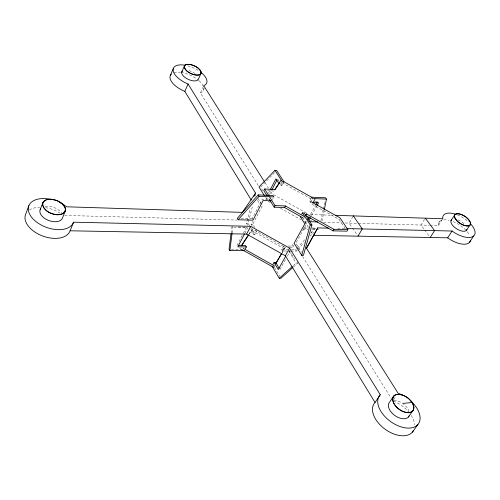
<?xml version="1.0" encoding="UTF-8"?>
<svg xmlns="http://www.w3.org/2000/svg" width="500" height="500" viewBox="0 0 500 500"><rect width="100%" height="100%" fill="white"/><g stroke="black" fill="none" stroke-linecap="round" stroke-linejoin="round"><path stroke-width="0.38" stroke-dasharray="2.5 1.88" d="M231.112 233.025L231.9 226.894M232.125 232.9L232.812 227.531L231.994 226.125M320.894 220.706L323.075 210.006M323.225 209.244L324.938 200.837M321.931 221.275L324.119 210.581M247.638 225.212L246.45 223.219L250.269 208.463M249.675 225.912L248.094 223.256L252.794 205.106M255.15 196.031L255.538 194.519M258.269 185.512L200.45 92.969L203.725 85.669M203.625 89.612L204.219 88.294M237.019 245.45L242.969 233.925M243.319 233.25L246.825 226.469M252.531 219.475L252.113 218.781L262.275 199.144L268.044 199.381M244.844 233.287L247.65 227.862L232.812 227.531M252.312 226.175L251.112 224.175L252.537 221.419M268.419 193.269L269.844 190.519M254.756 227.544L252.756 224.219L262.413 205.644M269.363 194.713L271.5 190.6M249.05 234.288L252.338 228.969L285.225 247.387L282.106 252.8M253.188 234.513L255.106 230.844L256.756 230.875L254.831 234.544L253.188 234.513L250.019 229.194M272.488 199.55L273.181 198.231M281.856 182.206L280.15 185.463L281.819 185.544L283.188 182.944M282.594 250.987L281.762 249.625L283.75 245.994L284.587 247.35L282.594 250.987L287.15 251.025M311.975 202.456L310.487 202.4L309.6 201.056L311.369 197.831M310.487 202.4L312.256 199.181M303.881 218.331L304.462 217.281M308.394 227.306L304.913 221.906L305.663 220.556M294.163 244.719L292.656 247.438L291.819 246.088L292.944 244.05M279.981 269.544L285.894 258.85M287.375 256.181L289.962 251.5M310.65 214.237L315.519 205.444M302.413 217.5L306.531 223.888L295.806 243.238L301.419 252.206M311.531 215.581L316.781 206.106M345.337 228.675L339.062 219.356L339.944 217.825M352.931 216.55L349.131 223.1L352.088 227.45M282.131 252.669L285.225 247.387M424.55 219.431L421.025 225.044L424.237 229.4M438.663 223.05L441.012 219.369M430.106 225.287L438.431 225.512L442.756 218.738M248.981 234.1L252.338 228.969M393.681 399.575L395.875 396.388M291.625 249.719L295.413 249.756L296.475 248.612M297.006 248.044L304.956 239.481M310.781 233.206L315.556 228.069L315.988 228.738L311.737 228.637M290.944 251.056L296.256 251.1L297.312 249.956M297.844 249.387L304.212 242.537M310.05 236.256L313.769 232.256M274.5 172.688L260.631 187.044L263.9 192.262M293.35 265.562L296.169 263.025L297.3 263.025M293.35 267.081L297.863 263.025L296.675 261.1M290.331 250.831L289.488 250.825L294.344 258.694M287.906 251.031L290.181 251.05M231.356 249.156L242.85 249.262M281.762 249.625L287.831 249.681M288.15 246.044L291.819 246.088M289.725 247.406L292.656 247.438M337.7 228.356L345.381 228.538M303.469 227.787L308.025 227.894M311.794 227.981L315.556 228.069M238.544 226.969L247.237 227.162M303.9 228.456L308.456 228.562M302.812 229.1L308.125 229.219M311.906 229.3L319.194 229.462L318.762 228.8M246.45 223.219L248.094 223.256M251.112 224.175L252.756 224.219M64.713 215.425L236.806 220.069M304.913 221.906L307.244 221.969M323.531 222.413L342.15 222.913M345.25 222.994L357.631 223.331M358.406 223.35L429.35 225.263M305.4 223.856L306.531 223.888M240.981 218.469L252.113 218.781M310.306 220.413L311.819 220.456M247.456 219.338L248.906 219.375M310.569 214.537L333.106 215.256M309.6 201.056L314.056 201.231M314.794 201.262L317.762 201.381M265.919 198.069L267.575 198.137M267.469 190.744L274.081 191.044M282.038 182.7L312.844 199.9M312.069 204.288L339.062 219.356M306.325 212.994L272.1 193.869L270.012 190.569M268.181 201.375L270.219 202.512M280.425 208.219L300.831 219.625M251.575 230.438L284.425 248.837M239.806 248.4L241.831 249.531M424.694 230.025L429.281 236.25M352.506 228.075L357.15 234.906M277.956 179.544L279.113 181.344M280.656 183.744L281.819 185.544M311.212 231.681L312.387 233.5M265.012 182.65L268.344 187.931M265.7 197.406L267.356 200.05M302.644 256.537L391.15 398.2M295.413 249.756L296.256 251.1M257.962 198.444L261.6 204.331M257.525 200.344L259.95 204.269M289.037 251.462L296.169 263.025M250.075 226.575L254.831 234.544M274.469 267.419L279.794 276.325M199.125 80.806A18.131 8.537 24.4 0 1 200.45 92.969M174.044 72.656A18.131 8.537 24.4 0 1 180.387 72.3M181.062 72.387A18.131 8.537 24.4 0 1 198.612 80.35M438.431 225.512A18.288 8.662 32.3 0 1 449.062 220.319M453.125 221.606A18.288 8.662 32.3 0 1 469.594 235.325M29.388 210A23.7 14.15 20 0 1 39.675 207.237M45.594 207.669A23.7 14.15 20 0 1 60.256 213.281M45.219 206.375A11.912 7.037 20.2 0 1 61.631 213.212M458.181 220.019A9.181 4.294 32.3 0 1 464.069 223.781M188.931 70.662A9.1 4.237 24.4 0 1 195.169 73.656M457.444 214.925A18.369 8.588 32.3 0 1 468.6 221.894M393.906 400.481A12.012 7.188 36 0 1 409.031 411.069M393.481 401.1A23.894 14.456 36.1 0 1 408.7 411.975M411.244 415.444A23.894 14.456 36.1 0 1 414.606 424.738M187.756 65.838A18.206 8.469 24.4 0 1 199.569 71.356"/><path stroke-width="0.75" d="M470.531 223.062L470.262 224.9A9.219 4.269 32.3 0 1 458.081 221.925L455.262 218.756L454.412 215.906A9.219 4.269 32.3 0 1 466.919 217.838L469.731 220.969L470.45 222.481L470.475 224.213A9.219 4.269 32.2 0 1 465.312 225.619A9.219 4.269 32.2 0 1 457.269 221.137L454.831 217.969L454.456 215.3A9.219 4.269 32.2 0 1 465.812 216.906L468.406 219.269M413.881 407.306L413.331 410.356A12.069 7.156 35.9 0 1 397.1 407.681C394.725 405.238 392.45 402.106 392.781 398.506A12.069 7.156 35.9 0 1 409.538 399.438C412.069 401.887 414.631 405.531 413.694 409.2A12.062 7.156 35.9 0 1 406.531 412.431A12.062 7.156 35.9 0 1 396.081 406.538C393.95 404.094 392.069 400.856 392.906 397.506A12.062 7.156 35.9 0 1 408.131 398.119L411.4 401.5M40.756 208.694A11.912 7.037 20.2 0 0 47.825 220.162A11.912 7.037 20.2 0 0 62.469 218.056L65.244 211.062L65.475 209.225L64.938 207.237L61.744 203.344L56.513 200.4L50.619 199.181L46.956 199.625L44.856 200.512L42.819 202.706L40.138 209.769M231.019 233.794L229.056 249.137L229.856 250.538L244.425 250.662M229.856 250.538L232.025 233.663M42.819 202.706C40.856 212.731 63.381 220.45 65.469 209.294M324.275 209.812L326.463 199.112L325.562 197.781L311.719 197.188L312.613 198.531L326.463 199.112M201.088 73.144L200.081 74.556A9.137 4.206 24.5 0 1 186.663 70.869L184.488 68.069L184.531 65.738A9.137 4.206 24.5 0 1 198.731 68.644L200.912 71.419L201.206 72.681L200.588 74.044A9.131 4.206 24.5 0 1 193.912 74.575A9.131 4.206 24.5 0 1 185.987 70.163L184.269 67.406L184.812 65.263A9.131 4.206 24.5 0 1 197.75 67.787L199.969 69.931M302.462 212.881L304.156 212.938L311.925 224.919L303.425 255.406L301.731 255.394L310.225 224.875L302.462 212.881L301.744 214.188M28.9 205.594L25.638 214.369A23.7 14.15 20 0 0 42.763 236.044A23.7 14.15 20 0 0 70.088 230.794L246.619 234.081L285.356 255.781L375.05 402.469A23.894 14.456 36.1 0 0 385.231 429.325A23.894 14.456 36.1 0 0 413.638 430.275M70.088 230.794L73.575 222.181L250.644 226.325L289.581 248.125L380.269 394.738A24.025 14.375 36 0 0 388.144 419.637A24.025 14.375 36 0 0 416.769 425.594A24.025 14.375 36 0 0 410.931 401.119M173.25 68.706L170.113 76.069A18.131 8.537 24.4 0 0 184.825 91.375L251.287 200.069M181.7 72.131L184.256 66.213M184.825 91.375L188.062 84.006A18.206 8.469 24.4 0 1 173.175 70.756A18.206 8.469 24.4 0 1 184.9 65.213M253.806 196.594L255.575 193.144L188.062 84.006M281.069 180.144L274.906 189.469L264.613 188.988L263.794 190.575L266.994 195.688M244.494 233.962L237.825 246.85L246.375 246.938L245.4 248.8M246.619 234.081L250.644 226.325M270.2 189.838L275.9 178.856L278.988 183.663M271.856 189.913L277.213 179.631M283.188 182.944L283.869 181.644L276.631 170.481L274.969 170.381L258.988 186.962L264.288 195.456M303.219 217.956L284.606 207.556L274.206 207.188L275.044 205.594L269.831 197.294M284.606 207.556L285.456 205.975L304.081 216.388M273.05 264.3L274.056 262.456L275.725 262.462L279.206 268.256M347.906 229.619L333.931 229.3L306.4 213.919L305.538 215.487L333.038 230.856L347.006 231.156L347.906 229.619L339.944 217.825L312.919 202.738M285.356 255.781L289.581 248.125M285.688 256.169L278.306 269.544L274.056 262.456M306.25 248.581L317.744 227.894L328.488 228.144M317.744 227.894L306.494 248.3L398.062 393.2A24.025 14.375 36 0 1 403.481 395.7M307.656 219.65L309.156 216.944M315.894 204.762L317.387 202.056M308.9 220.319L310.406 217.613M317.156 205.431L318.656 202.725L312.719 202.488M333.038 230.856L333.931 229.3M305.413 215.625L306.4 213.919M312.775 203.075L315.038 199.106M275.562 263.888L281.744 253.325M275.919 263.381L281.719 253.463M358 236.15L362.269 228.931L353.312 215.9M65.244 211.062C64.344 212.956 62.381 214.275 60.312 214.5M430.2 237.494L434.588 230.625L425.331 218.188M450.95 220.731L454.456 215.3M313.556 235.325L447.669 237.819L452.081 231.031A18.369 8.588 32.3 0 0 472.238 236.875A18.369 8.588 32.3 0 0 470.188 223.431M241.431 245.644L248.562 234.737M241.488 245.831L248.212 235.569M466.3 230.556L469.869 225.144M274.906 189.8L279.844 182.331M469.231 242.669L473.7 235.963M375.05 402.469L380.269 394.738M393.869 395.9L389.6 402.131A12.012 7.188 36 0 0 394.9 415.562A12.012 7.188 36 0 0 409.087 415.981M255.575 193.144L242.306 212.375L66.556 206.794A23.831 14.075 20.2 0 0 59.737 202.488M408.394 417.031L412.769 410.838M412.375 432.175L417.863 424.538M238.1 219.769L259.075 196.287L273.875 196.906L273.006 195.531L258.212 194.9L237.269 218.363L238.1 219.769L252.95 220.169L263.131 200.531L271.075 200.844M272.038 266.144L279.25 278.25L292.219 266.575M292.781 267.587L280.931 278.231L279.25 278.25M60.169 214.525L57.694 214.694M413.869 407.05L412.194 402.519L403.294 403.35M49.356 199.256C46.044 198.994 41.887 201.644 42.737 205.362M238.569 245.469L245.562 245.55L246.375 246.938M346.912 228.575L452.081 231.031M310.225 224.875L311.925 224.919M308.906 221.694L317.987 221.938M335.438 215.331L442.756 218.738A18.369 8.588 32.3 0 1 456.069 214.412M275.044 205.594L285.456 205.975M49.594 199.244C55.456 199.225 61.913 201.825 64.856 207.106M283.869 181.644L282.194 181.556L274.969 170.381M57.306 214.681C51.506 214.256 44.837 211.394 42.794 205.581M283.525 181.519L311.681 197.231M243.294 248.438L274.406 265.869L273.594 267.344L242.512 249.913M468.6 219.475L470.506 222.9M200.119 70.119L201.081 71.888L201.119 73.081L198.512 78.956A9.1 4.237 24.4 0 1 187.994 79.262A9.1 4.237 24.4 0 1 182.262 71.175M411.637 401.806L412.194 402.519M300.306 216.806L304.831 223.844L294.119 243.212L301.731 255.394M264.594 181.994L203.725 85.669A18.206 8.469 24.4 0 0 200.731 72.219M264.613 188.988L269.025 196.012M269 198.881L274.206 207.188M258.212 194.9L259.075 196.287M64.981 207.406L65.462 209.169M470.438 240.75A18.288 8.662 32.3 0 1 447.669 237.819M170.375 75.369A18.131 8.537 24.4 0 1 171.275 74.15M466.912 229.619A9.181 4.294 32.3 0 1 456.531 228.775A9.181 4.294 32.3 0 1 451.587 219.812M73.575 222.181A23.831 14.075 20.2 0 1 48.325 228.006A23.831 14.075 20.2 0 1 28.287 208.231A23.831 14.075 20.2 0 1 50.375 199.288"/></g></svg>
